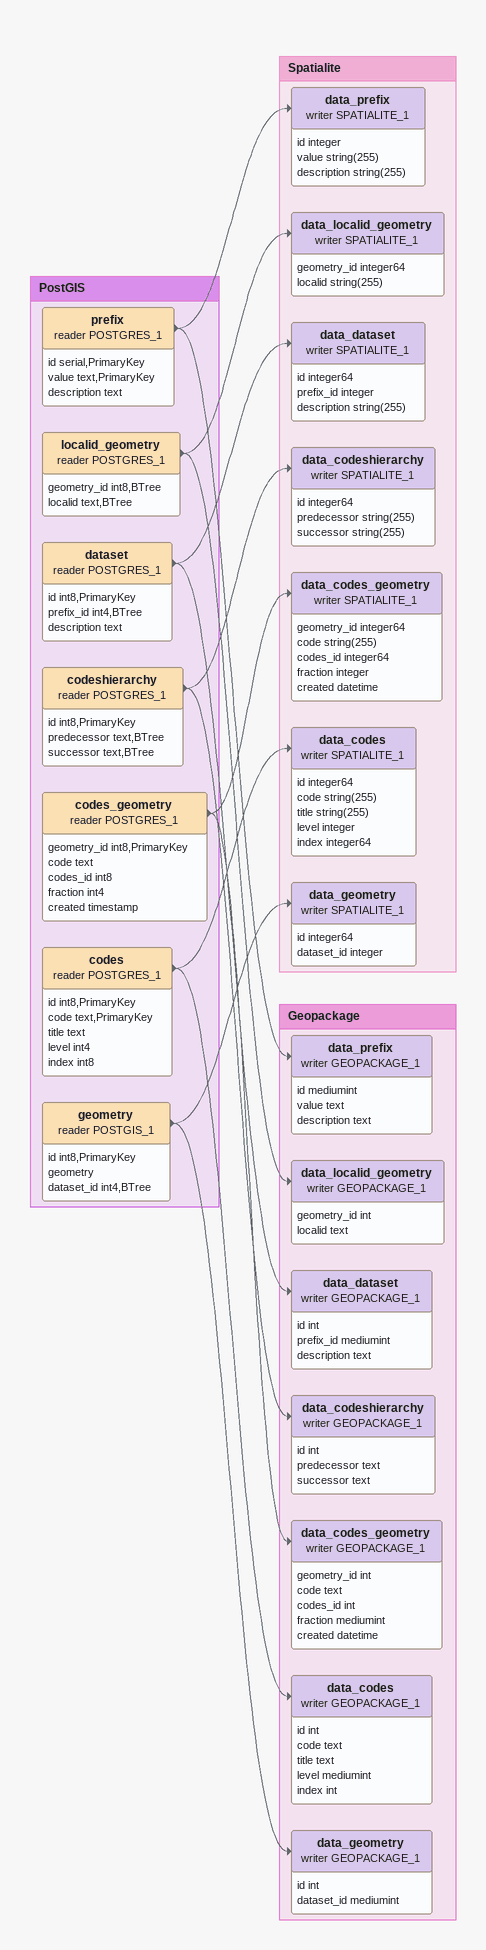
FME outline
Bookmark: PostGIS
prefix (reader POSTGRES_1)
    attributes: id serial,PrimaryKey, value text,PrimaryKey, description text
    -> data_prefix (writer GEOPACKAGE_1)
    -> data_prefix (writer SPATIALITE_1)
localid_geometry (reader POSTGRES_1)
    attributes: geometry_id int8,BTree, localid text,BTree
    -> data_localid_geometry (writer GEOPACKAGE_1)
    -> data_localid_geometry (writer SPATIALITE_1)
dataset (reader POSTGRES_1)
    attributes: id int8,PrimaryKey, prefix_id int4,BTree, description text
    -> data_dataset (writer GEOPACKAGE_1)
    -> data_dataset (writer SPATIALITE_1)
codeshierarchy (reader POSTGRES_1)
    attributes: id int8,PrimaryKey, predecessor text,BTree, successor text,BTree
    -> data_codeshierarchy (writer GEOPACKAGE_1)
    -> data_codeshierarchy (writer SPATIALITE_1)
codes_geometry (reader POSTGRES_1)
    attributes: geometry_id int8,PrimaryKey, code text, codes_id int8, fraction int4, created timestamp
    -> data_codes_geometry (writer GEOPACKAGE_1)
    -> data_codes_geometry (writer SPATIALITE_1)
codes (reader POSTGRES_1)
    attributes: id int8,PrimaryKey, code text,PrimaryKey, title text, level int4, index int8
    -> data_codes (writer GEOPACKAGE_1)
    -> data_codes (writer SPATIALITE_1)
geometry (reader POSTGIS_1)
    attributes: id int8,PrimaryKey, geometry, dataset_id int4,BTree
    -> data_geometry (writer GEOPACKAGE_1)
    -> data_geometry (writer SPATIALITE_1)

Bookmark: Spatialite
data_prefix (writer SPATIALITE_1)
    attributes: id integer, value string(255), description string(255)
data_localid_geometry (writer SPATIALITE_1)
    attributes: geometry_id integer64, localid string(255)
data_dataset (writer SPATIALITE_1)
    attributes: id integer64, prefix_id integer, description string(255)
data_codeshierarchy (writer SPATIALITE_1)
    attributes: id integer64, predecessor string(255), successor string(255)
data_codes_geometry (writer SPATIALITE_1)
    attributes: geometry_id integer64, code string(255), codes_id integer64, fraction integer, created datetime
data_codes (writer SPATIALITE_1)
    attributes: id integer64, code string(255), title string(255), level integer, index integer64
data_geometry (writer SPATIALITE_1)
    attributes: id integer64, dataset_id integer

Bookmark: Geopackage
data_prefix (writer GEOPACKAGE_1)
    attributes: id mediumint, value text, description text
data_localid_geometry (writer GEOPACKAGE_1)
    attributes: geometry_id int, localid text
data_dataset (writer GEOPACKAGE_1)
    attributes: id int, prefix_id mediumint, description text
data_codeshierarchy (writer GEOPACKAGE_1)
    attributes: id int, predecessor text, successor text
data_codes_geometry (writer GEOPACKAGE_1)
    attributes: geometry_id int, code text, codes_id int, fraction mediumint, created datetime
data_codes (writer GEOPACKAGE_1)
    attributes: id int, code text, title text, level mediumint, index int
data_geometry (writer GEOPACKAGE_1)
    attributes: id int, dataset_id mediumint
